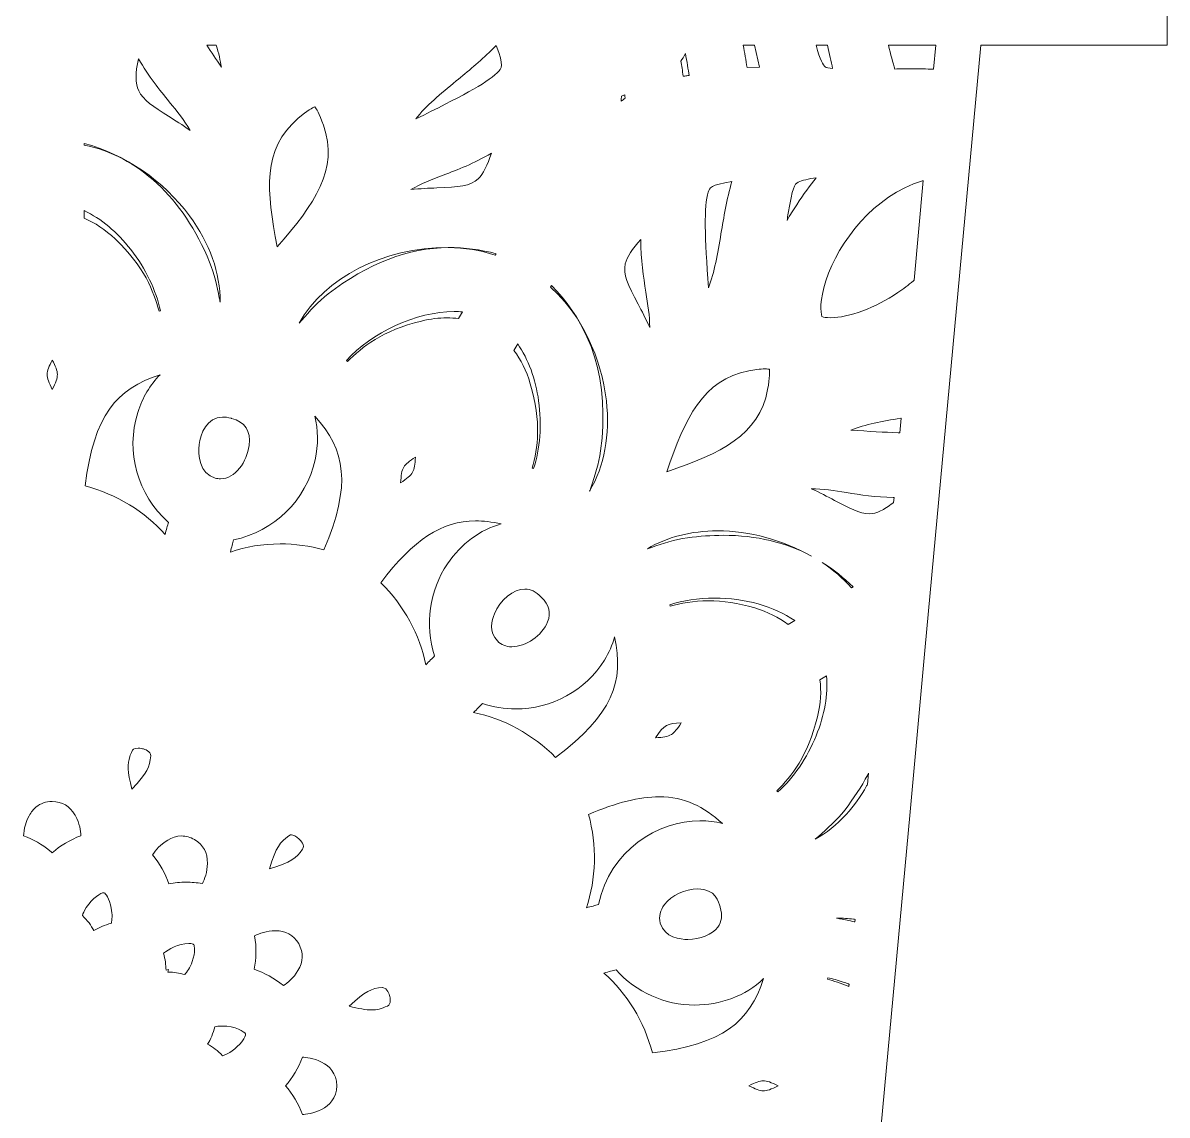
# Model space of a CAD drawing. Extents: x 80 to 1066, y -1043 to 43.
# Drawn here: x 415.5 to 577.1, y -867.3 to -712.9 of the extents above; entities that cross this region are included whole.
import ezdxf

# ---------------------------------------------------------------- set-up
doc = ezdxf.new("R2010")
doc.units = 0
doc.header["$MEASUREMENT"] = 0
doc.layers.add('Layer 1', color=7, linetype='Continuous', lineweight=0)

msp = doc.modelspace()

# ---------------------------------------------------------------- linework, layer by layer
at = {"layer": 'Layer 1'}
for points, knots in [([(548.77, -656.51), (548.77, -656.51), (548.54, -655.1), (548.54, -655.1), (548.54, -655.1), (547.69, -650.12), (547.69, -650.12), (547.69, -650.12), (547.56, -649.4), (547.56, -649.4), (547.56, -649.4), (546.15, -641.16), (546.15, -641.16), (546.15, -641.16), (546.1, -640.87), (546.1, -640.87), (546.1, -640.87), (545.5, -637.37), (545.5, -637.37), (545.5, -637.37), (545.23, -635.8), (545.23, -635.8), (545.23, -635.8), (545.23, -635.79), (545.23, -635.79), (545.23, -635.79), (544.96, -634.22), (544.96, -634.22), (544.96, -634.22), (542.2, -618.14), (542.2, -618.14), (542.2, -618.14), (453.1, -618.14), (453.1, -618.14), (453.1, -618.14), (452.78, -617.95), (452.78, -617.95), (444.36, -613.13), (442.39, -606.67), (441.93, -604.06), (441.89, -603.67), (441.84, -603.28), (441.79, -602.83), (441.65, -601.83), (441.51, -600.68), (441.62, -599.76), (442.11, -596.25), (443.18, -592.81), (444.9, -589.22), (445.65, -587.62), (446.42, -586.02), (447.19, -584.43), (447.19, -584.43), (447.24, -584.33), (447.24, -584.33), (448.04, -582.66), (448.84, -581.01), (449.63, -579.34), (456.66, -564.39), (457.04, -550.01), (450.76, -536.56), (446.96, -528.46), (440.82, -522.58), (432.51, -519.08), (432.51, -519.08), (427.37, -516.91), (427.37, -516.91), (427.37, -516.91), (427.44, -522.49), (427.44, -522.49), (427.47, -524.84), (428.82, -526.07), (429.39, -526.6), (429.39, -526.6), (429.46, -526.66), (429.46, -526.66), (438.87, -537.5), (441.43, -549.68), (437.3, -563.88), (436.2, -567.68), (434.45, -571.42), (432.76, -575.05), (431.76, -577.18), (430.74, -579.38), (429.82, -581.63), (427.13, -588.19), (424.44, -596.95), (427.48, -606.64), (428.92, -611.25), (431.14, -615.09), (434.12, -618.14), (434.12, -618.14), (405.94, -618.14), (405.94, -618.14), (405.94, -618.14), (402.41, -615.92), (402.41, -615.92), (402.02, -615.49), (401.46, -614.96), (400.67, -614.55), (394.28, -608.33), (392.91, -601.37), (396.35, -592.66), (397.04, -590.92), (397.69, -589.41), (398.34, -588.07), (398.97, -586.71), (399.63, -585.37), (400.31, -584.01), (402.39, -579.79), (404.54, -575.43), (405.9, -570.66), (410.45, -554.54), (407.94, -540.38), (398.44, -528.58), (394.89, -524.17), (390.52, -521.08), (384.65, -518.84), (384.65, -518.84), (383.32, -518.33), (383.32, -518.33), (383.32, -518.33), (379.67, -523.6), (379.67, -523.6), (379.67, -523.6), (380.61, -524.67), (380.61, -524.67), (383.4, -527.83), (385.6, -530.55), (387.29, -533.56), (393.46, -544.44), (393.69, -556.33), (388.02, -569.89), (387.22, -571.78), (386.33, -573.71), (385.46, -575.59), (383.26, -580.37), (380.97, -585.32), (379.77, -590.81), (377.5, -601.22), (380.27, -611.2), (387.08, -618.14), (387.08, -618.14), (290.98, -618.14), (290.98, -618.14), (290.98, -618.14), (287.95, -634.21), (287.95, -634.21), (287.95, -634.21), (287.66, -635.78), (287.66, -635.78), (287.66, -635.78), (287.65, -635.8), (287.65, -635.8), (287.65, -635.8), (287.36, -637.37), (287.36, -637.37), (287.36, -637.37), (286.6, -641.41), (286.6, -641.41), (286.6, -641.41), (286.44, -642.25), (286.44, -642.25), (286.44, -642.25), (286.3, -642.98), (286.3, -642.98), (286.3, -642.98), (286.27, -643.12), (286.27, -643.12), (286.27, -643.12), (285.13, -649.2), (285.13, -649.2), (285.13, -649.2), (284.84, -650.77), (284.84, -650.77), (284.84, -650.77), (284.16, -654.36), (284.16, -654.36), (284.16, -654.36), (283.86, -655.93), (283.86, -655.93), (283.86, -655.93), (283.86, -655.94), (283.86, -655.94), (283.86, -655.94), (283.75, -656.51), (283.75, -656.51), (283.75, -656.51), (256, -656.51), (256, -656.51), (256, -656.51), (256, -716.07), (256, -716.07), (256, -716.07), (281.21, -716.07), (281.21, -716.07), (281.21, -716.07), (293.79, -855.22), (293.79, -855.22), (293.79, -855.22), (299.97, -923.65), (299.97, -923.65), (299.97, -923.65), (310.8, -1043.44), (310.8, -1043.44), (310.8, -1043.44), (520.54, -1043.44), (520.54, -1043.44), (520.54, -1043.44), (531.59, -923.65), (531.59, -923.65), (531.59, -923.65), (531.6, -923.65), (531.6, -923.65), (531.6, -923.65), (540.78, -824.4), (540.78, -824.4), (540.78, -824.4), (542.88, -801.6), (542.88, -801.6), (542.88, -801.6), (550.77, -716.07), (550.77, -716.07), (550.77, -716.07), (577.08, -716.07), (577.08, -716.07), (577.08, -716.07), (577.08, -656.51), (577.08, -656.51), (577.08, -656.51), (548.77, -656.51), (548.77, -656.51)], [0, 0, 0, 0, 1, 1, 1, 2, 2, 2, 3, 3, 3, 4, 4, 4, 5, 5, 5, 6, 6, 6, 7, 7, 7, 8, 8, 8, 9, 9, 9, 10, 10, 10, 11, 11, 11, 12, 12, 12, 13, 13, 13, 14, 14, 14, 15, 15, 15, 16, 16, 16, 17, 17, 17, 18, 18, 18, 19, 19, 19, 20, 20, 20, 21, 21, 21, 22, 22, 22, 23, 23, 23, 24, 24, 24, 25, 25, 25, 26, 26, 26, 27, 27, 27, 28, 28, 28, 29, 29, 29, 30, 30, 30, 31, 31, 31, 32, 32, 32, 33, 33, 33, 34, 34, 34, 35, 35, 35, 36, 36, 36, 37, 37, 37, 38, 38, 38, 39, 39, 39, 40, 40, 40, 41, 41, 41, 42, 42, 42, 43, 43, 43, 44, 44, 44, 45, 45, 45, 46, 46, 46, 47, 47, 47, 48, 48, 48, 49, 49, 49, 50, 50, 50, 51, 51, 51, 52, 52, 52, 53, 53, 53, 54, 54, 54, 55, 55, 55, 56, 56, 56, 57, 57, 57, 58, 58, 58, 59, 59, 59, 60, 60, 60, 61, 61, 61, 62, 62, 62, 63, 63, 63, 64, 64, 64, 65, 65, 65, 66, 66, 66, 67, 67, 67, 68, 68, 68, 69, 69, 69, 70, 70, 70, 71, 71, 71, 72, 72, 72, 73, 73, 73, 74, 74, 74, 75, 75, 75, 76, 76, 76, 77, 77, 77, 77]), ([(443.51, -719.15), (442.77, -718.04), (442.09, -717.02), (441.46, -716.07), (441.46, -716.07), (442.79, -716.07), (442.79, -716.07), (443.13, -717.21), (443.37, -718.22), (443.51, -719.15)], [0, 0, 0, 0, 1, 1, 1, 2, 2, 2, 3, 3, 3, 3]), ([(482.46, -719.98), (480.91, -721.48), (477.09, -723.47), (470.96, -726.48), (472.43, -724.62), (474.46, -722.94), (476.68, -721.11), (478.31, -719.77), (480, -718.37), (481.64, -716.78), (481.88, -716.55), (482.11, -716.31), (482.34, -716.08), (483.42, -719.06), (483.2, -719.27), (482.46, -719.98)], [0, 0, 0, 0, 1, 1, 1, 2, 2, 2, 3, 3, 3, 4, 4, 4, 5, 5, 5, 5]), ([(509.56, -720.34), (509.34, -720.37), (509.13, -720.39), (508.98, -720.42), (508.9, -720.42), (508.82, -720.43), (508.73, -720.45), (508.62, -719.63), (508.53, -718.93), (508.42, -718.32), (508.59, -718.04), (508.81, -717.66), (509.05, -717.24), (509.25, -718.33), (509.46, -719.52), (509.56, -720.34)], [0, 0, 0, 0, 1, 1, 1, 2, 2, 2, 3, 3, 3, 4, 4, 4, 5, 5, 5, 5]), ([(517.22, -716.07), (517.22, -716.07), (518.79, -716.07), (518.79, -716.07), (518.79, -716.07), (519.5, -719.14), (519.5, -719.14), (519.5, -719.14), (517.76, -719.2), (517.76, -719.2), (517.59, -718.21), (517.39, -717.09), (517.22, -716.07)], [0, 0, 0, 0, 1, 1, 1, 2, 2, 2, 3, 3, 3, 4, 4, 4, 4]), ([(527.49, -716.07), (527.49, -716.07), (529.09, -716.07), (529.09, -716.07), (529.36, -717.27), (529.62, -718.36), (529.84, -719.34), (529.32, -719.3), (528.9, -719.24), (528.78, -719.13), (528.51, -718.91), (528.09, -718.16), (527.49, -716.07)], [0, 0, 0, 0, 1, 1, 1, 2, 2, 2, 3, 3, 3, 4, 4, 4, 4]), ([(544.09, -719.43), (544.09, -719.43), (543.74, -719.43), (543.74, -719.43), (542.7, -719.42), (541.7, -719.4), (540.77, -719.39), (540.77, -719.39), (539.95, -719.38), (539.95, -719.38), (539.95, -719.38), (539.8, -719.38), (539.8, -719.38), (539.36, -719.38), (538.97, -719.4), (538.62, -719.44), (538.36, -718.58), (538.03, -717.29), (537.73, -716.07), (537.73, -716.07), (544.4, -716.07), (544.4, -716.07), (544.4, -716.07), (544.09, -719.43), (544.09, -719.43)], [0, 0, 0, 0, 1, 1, 1, 2, 2, 2, 3, 3, 3, 4, 4, 4, 5, 5, 5, 6, 6, 6, 7, 7, 7, 8, 8, 8, 8]), ([(439.1, -728.09), (438.02, -727.32), (436.98, -726.67), (436.04, -726.08), (433.95, -724.75), (432.44, -723.81), (431.83, -722.49), (431.34, -721.46), (431.33, -720.02), (431.8, -717.97), (433.25, -720.49), (434.77, -722.37), (436.15, -724.06), (437.27, -725.44), (438.27, -726.67), (439.1, -728.09)], [0, 0, 0, 0, 1, 1, 1, 2, 2, 2, 3, 3, 3, 4, 4, 4, 5, 5, 5, 5]), ([(499.96, -723.97), (499.98, -723.7), (500, -723.46), (500.02, -723.26), (500.15, -723.21), (500.31, -723.15), (500.47, -723.09), (500.5, -723.25), (500.52, -723.42), (500.54, -723.56), (500.38, -723.68), (500.18, -723.83), (499.96, -723.97)], [0, 0, 0, 0, 1, 1, 1, 2, 2, 2, 3, 3, 3, 4, 4, 4, 4]), ([(454.33, -726.42), (455.69, -725.24), (456.38, -724.89), (456.7, -724.78), (456.9, -725.02), (457.33, -725.68), (457.92, -727.38), (460.12, -733.66), (456.68, -738.48), (451.39, -744.57), (449.86, -736.65), (449.29, -730.76), (454.33, -726.42)], [0, 0, 0, 0, 1, 1, 1, 2, 2, 2, 3, 3, 3, 4, 4, 4, 4]), ([(439, -740.16), (441.87, -744.03), (443.38, -748.3), (443.33, -752.37), (443.29, -752.17), (443.25, -751.97), (443.21, -751.76), (442.88, -750.11), (442.54, -748.41), (441.84, -746.7), (438.12, -737.63), (431.72, -731.68), (424.13, -730.18), (424.13, -730.18), (424.13, -729.93), (424.13, -729.93), (429.88, -731.49), (435.34, -735.21), (439, -740.16)], [0, 0, 0, 0, 1, 1, 1, 2, 2, 2, 3, 3, 3, 4, 4, 4, 5, 5, 5, 6, 6, 6, 6]), ([(470.27, -736.45), (471.7, -735.63), (473.18, -735.06), (474.84, -734.43), (476.9, -733.64), (479.15, -732.79), (481.64, -731.33), (481.11, -733.03), (480.49, -734.23), (479.77, -734.93), (478.67, -735.99), (477.01, -736.11), (473.93, -736.23), (472.82, -736.27), (471.59, -736.32), (470.27, -736.45)], [0, 0, 0, 0, 1, 1, 1, 2, 2, 2, 3, 3, 3, 4, 4, 4, 5, 5, 5, 5]), ([(523.4, -740.81), (523.46, -740.46), (523.51, -740.13), (523.57, -739.8), (524.21, -736.12), (524.39, -735.72), (524.98, -735.43), (525.53, -735.15), (526.43, -734.95), (527.52, -734.79), (526.64, -735.87), (525.74, -737.12), (524.76, -738.6), (524.26, -739.37), (523.81, -740.11), (523.4, -740.81)], [0, 0, 0, 0, 1, 1, 1, 2, 2, 2, 3, 3, 3, 4, 4, 4, 5, 5, 5, 5]), ([(541.34, -749.27), (541.3, -749.31), (541.27, -749.33), (541.24, -749.36), (540.55, -749.95), (539.83, -750.5), (539.06, -751.01), (535.88, -753.18), (532.14, -754.56), (529.53, -754.57), (528.96, -754.57), (528.57, -754.5), (528.32, -754.42), (528.13, -753.79), (527.97, -752.15), (528.89, -749.34), (530.74, -743.74), (535.62, -737.37), (542.54, -735.22), (542.57, -735.21), (542.6, -735.2), (542.64, -735.19), (542.64, -735.19), (541.34, -749.27), (541.34, -749.27)], [0, 0, 0, 0, 1, 1, 1, 2, 2, 2, 3, 3, 3, 4, 4, 4, 5, 5, 5, 6, 6, 6, 7, 7, 7, 8, 8, 8, 8]), ([(515.61, -735.3), (514.88, -737.87), (514.46, -740.4), (514.07, -742.7), (513.6, -745.54), (513.16, -748.14), (512.29, -750.33), (511.81, -743.22), (511.63, -738.77), (512.25, -736.83), (512.47, -736.15), (512.56, -735.85), (515.61, -735.3)], [0, 0, 0, 0, 1, 1, 1, 2, 2, 2, 3, 3, 3, 4, 4, 4, 4]), ([(430.73, -744.95), (432.81, -747.61), (434.3, -750.74), (434.89, -753.6), (434.89, -753.6), (434.7, -753.64), (434.7, -753.64), (433.92, -750.79), (432.65, -747.38), (428.5, -743.44), (427.09, -742.1), (425.65, -741.14), (424.13, -740.52), (424.13, -740.52), (424.13, -739.44), (424.13, -739.44), (426.5, -740.56), (428.8, -742.46), (430.73, -744.95)], [0, 0, 0, 0, 1, 1, 1, 2, 2, 2, 3, 3, 3, 4, 4, 4, 5, 5, 5, 6, 6, 6, 6]), ([(458.6, -751.2), (457.14, -752.33), (455.98, -753.64), (454.86, -754.91), (454.73, -755.05), (454.61, -755.2), (454.48, -755.35), (458.12, -748.89), (466.35, -744.65), (475.52, -744.65), (477.85, -744.65), (480.16, -744.95), (482.32, -745.52), (482.32, -745.52), (482.19, -745.74), (482.19, -745.74), (480.09, -745.02), (477.88, -744.66), (475.6, -744.66), (470, -744.66), (464.12, -746.92), (458.6, -751.2)], [0, 0, 0, 0, 1, 1, 1, 2, 2, 2, 3, 3, 3, 4, 4, 4, 5, 5, 5, 6, 6, 6, 7, 7, 7, 7]), ([(500.56, -746.94), (500.81, -745.97), (501.54, -744.82), (502.75, -743.51), (502.73, -746.4), (503.12, -748.78), (503.46, -750.96), (503.75, -752.71), (504, -754.28), (504, -755.93), (503.45, -754.71), (502.88, -753.63), (502.36, -752.64), (500.92, -749.91), (500.19, -748.42), (500.56, -746.94)], [0, 0, 0, 0, 1, 1, 1, 2, 2, 2, 3, 3, 3, 4, 4, 4, 5, 5, 5, 5]), ([(489.99, -750.25), (489.99, -750.25), (490.12, -750.02), (490.12, -750.02), (494.33, -754.25), (497.19, -760.21), (497.88, -766.33), (498.43, -771.1), (497.6, -775.56), (495.52, -779.06), (495.59, -778.87), (495.66, -778.68), (495.72, -778.48), (496.26, -776.89), (496.82, -775.24), (497.07, -773.4), (498.39, -763.69), (495.82, -755.34), (489.99, -750.25)], [0, 0, 0, 0, 1, 1, 1, 2, 2, 2, 3, 3, 3, 4, 4, 4, 5, 5, 5, 6, 6, 6, 6]), ([(461.31, -760.77), (461.31, -760.77), (461.16, -760.63), (461.16, -760.63), (464.66, -756.67), (471.05, -753.7), (476.38, -753.7), (476.78, -753.7), (477.18, -753.72), (477.57, -753.75), (477.57, -753.75), (477.02, -754.7), (477.02, -754.7), (476.48, -754.63), (475.92, -754.58), (475.36, -754.58), (474.24, -754.58), (473.03, -754.74), (471.78, -755.04), (466.21, -756.38), (463.4, -758.7), (461.31, -760.77)], [0, 0, 0, 0, 1, 1, 1, 2, 2, 2, 3, 3, 3, 4, 4, 4, 5, 5, 5, 6, 6, 6, 7, 7, 7, 7]), ([(487.14, -763.9), (486.59, -762.04), (485.83, -760.49), (484.82, -759.2), (484.82, -759.2), (485.36, -758.27), (485.36, -758.27), (486.86, -760.42), (487.89, -763.21), (488.32, -766.33), (488.79, -769.67), (488.52, -773.14), (487.6, -775.9), (487.6, -775.9), (487.42, -775.84), (487.42, -775.84), (488.16, -772.99), (488.77, -769.4), (487.14, -763.9)], [0, 0, 0, 0, 1, 1, 1, 2, 2, 2, 3, 3, 3, 4, 4, 4, 5, 5, 5, 6, 6, 6, 6]), ([(420.35, -762.58), (420.35, -763.14), (420.11, -763.79), (419.62, -764.71), (419.15, -763.79), (418.9, -763.14), (418.91, -762.58), (418.92, -762.06), (419.16, -761.42), (419.62, -760.55), (420.1, -761.42), (420.33, -762.06), (420.35, -762.58)], [0, 0, 0, 0, 1, 1, 1, 2, 2, 2, 3, 3, 3, 4, 4, 4, 4]), ([(424.27, -778.35), (425.49, -768.35), (428.7, -764.6), (434.85, -762.62), (433.45, -764.04), (432.37, -765.85), (431.71, -767.95), (429.95, -773.56), (431.64, -779.56), (436.02, -783.49), (435.91, -783.94), (435.74, -784.54), (435.55, -785.2), (432.76, -782), (428.67, -779.49), (424.27, -778.35)], [0, 0, 0, 0, 1, 1, 1, 2, 2, 2, 3, 3, 3, 4, 4, 4, 5, 5, 5, 5]), ([(518.02, -762.08), (518.7, -761.95), (519.58, -761.81), (520.32, -761.81), (520.59, -761.81), (520.78, -761.83), (520.9, -761.85), (520.96, -762.17), (520.99, -762.96), (520.66, -764.71), (519.43, -771.25), (514.04, -773.7), (506.41, -776.33), (509.04, -768.71), (511.49, -763.32), (518.02, -762.08)], [0, 0, 0, 0, 1, 1, 1, 2, 2, 2, 3, 3, 3, 4, 4, 4, 5, 5, 5, 5]), ([(440.36, -772.48), (440.55, -771.04), (441.46, -768.6), (443.66, -768.6), (444.03, -768.6), (444.43, -768.66), (444.88, -768.78), (444.88, -768.78), (444.95, -768.8), (444.95, -768.8), (446.85, -769.28), (447.68, -770.56), (447.42, -772.61), (447.14, -774.9), (445.45, -777.34), (443.39, -777.34), (443.14, -777.34), (442.89, -777.3), (442.65, -777.24), (440.42, -776.64), (440.17, -773.97), (440.36, -772.48)], [0, 0, 0, 0, 1, 1, 1, 2, 2, 2, 3, 3, 3, 4, 4, 4, 5, 5, 5, 6, 6, 6, 7, 7, 7, 7]), ([(457.99, -787.38), (456.01, -786.82), (453.9, -786.53), (451.8, -786.53), (449.31, -786.53), (446.94, -786.93), (444.79, -787.69), (444.96, -787.01), (445.11, -786.42), (445.23, -785.97), (451, -784.74), (455.46, -780.39), (456.75, -774.65), (457.22, -772.51), (457.19, -770.41), (456.69, -768.47), (461.03, -773.26), (461.93, -778.12), (457.99, -787.38)], [0, 0, 0, 0, 1, 1, 1, 2, 2, 2, 3, 3, 3, 4, 4, 4, 5, 5, 5, 6, 6, 6, 6]), ([(539.35, -770.84), (539.32, -770.84), (539.29, -770.83), (539.26, -770.83), (539.26, -770.83), (539.08, -770.83), (539.08, -770.83), (537.21, -770.76), (534.96, -770.62), (532.4, -770.45), (534.45, -769.64), (536.84, -769.2), (539.45, -768.77), (539.48, -768.77), (539.51, -768.76), (539.54, -768.75), (539.54, -768.75), (539.35, -770.84), (539.35, -770.84)], [0, 0, 0, 0, 1, 1, 1, 2, 2, 2, 3, 3, 3, 4, 4, 4, 5, 5, 5, 6, 6, 6, 6]), ([(470.91, -774.29), (470.88, -775.27), (470.77, -775.95), (470.51, -776.4), (470.25, -776.89), (469.7, -777.33), (468.83, -777.9), (468.88, -776.86), (468.98, -776.16), (469.27, -775.69), (469.54, -775.24), (470.07, -774.8), (470.91, -774.29)], [0, 0, 0, 0, 1, 1, 1, 2, 2, 2, 3, 3, 3, 4, 4, 4, 4]), ([(538.44, -780.68), (538.41, -780.71), (538.37, -780.73), (538.34, -780.76), (537.72, -781.25), (537.15, -781.63), (536.62, -781.88), (536.05, -782.14), (535.53, -782.28), (535.02, -782.28), (533.7, -782.28), (532.11, -781.44), (530.1, -780.38), (529.12, -779.86), (528.02, -779.29), (526.81, -778.73), (528.44, -778.74), (530.07, -779), (531.8, -779.27), (533.8, -779.6), (535.88, -779.93), (538.41, -779.98), (538.44, -779.98), (538.48, -779.99), (538.51, -779.99), (538.51, -779.99), (538.44, -780.68), (538.44, -780.68)], [0, 0, 0, 0, 1, 1, 1, 2, 2, 2, 3, 3, 3, 4, 4, 4, 5, 5, 5, 6, 6, 6, 7, 7, 7, 8, 8, 8, 9, 9, 9, 9]), ([(473.63, -802.36), (473.31, -802.69), (472.87, -803.12), (472.37, -803.61), (471.57, -799.43), (469.27, -795.21), (466.03, -792.02), (470.65, -785.91), (474.68, -783.28), (479.38, -783.28), (480.5, -783.28), (481.7, -783.41), (483.04, -783.7), (480.07, -784.53), (477.36, -786.5), (475.45, -789.33), (472.87, -793.16), (472.22, -797.96), (473.63, -802.36)], [0, 0, 0, 0, 1, 1, 1, 2, 2, 2, 3, 3, 3, 4, 4, 4, 5, 5, 5, 6, 6, 6, 6]), ([(514.36, -785.32), (512.75, -785.32), (511.06, -785.44), (509.33, -785.67), (507.51, -785.92), (505.86, -786.48), (504.24, -787.02), (504.05, -787.09), (503.86, -787.15), (503.67, -787.22), (506.46, -785.56), (509.85, -784.69), (513.58, -784.69), (518.1, -784.69), (522.78, -785.99), (526.84, -788.25), (523.3, -786.34), (519.07, -785.32), (514.36, -785.32)], [0, 0, 0, 0, 1, 1, 1, 2, 2, 2, 3, 3, 3, 4, 4, 4, 5, 5, 5, 6, 6, 6, 6]), ([(528.36, -789.15), (529.95, -790.16), (531.42, -791.33), (532.72, -792.62), (532.72, -792.62), (532.5, -792.75), (532.5, -792.75), (531.29, -791.37), (529.9, -790.16), (528.36, -789.15)], [0, 0, 0, 0, 1, 1, 1, 2, 2, 2, 3, 3, 3, 3]), ([(486.38, -792.91), (487.17, -792.91), (487.91, -793.27), (488.66, -794.05), (488.66, -794.05), (488.71, -794.1), (488.71, -794.1), (489.82, -795.18), (490.1, -796.27), (489.58, -797.54), (488.8, -799.49), (486.52, -801.07), (484.52, -801.07), (483.71, -801.07), (483.04, -800.8), (482.5, -800.25), (481.26, -799.01), (481.69, -797.33), (482.06, -796.43), (482.89, -794.43), (484.75, -792.91), (486.38, -792.91)], [0, 0, 0, 0, 1, 1, 1, 2, 2, 2, 3, 3, 3, 4, 4, 4, 5, 5, 5, 6, 6, 6, 7, 7, 7, 7]), ([(518.83, -795.59), (516.49, -794.9), (514.34, -794.57), (512.28, -794.57), (510.17, -794.57), (508.39, -794.93), (506.9, -795.32), (506.9, -795.32), (506.84, -795.13), (506.84, -795.13), (508.68, -794.52), (510.87, -794.19), (513.13, -794.19), (517.47, -794.19), (521.55, -795.35), (524.48, -797.38), (524.48, -797.38), (523.54, -797.92), (523.54, -797.92), (522.25, -796.91), (520.7, -796.15), (518.83, -795.59)], [0, 0, 0, 0, 1, 1, 1, 2, 2, 2, 3, 3, 3, 4, 4, 4, 5, 5, 5, 6, 6, 6, 7, 7, 7, 7]), ([(497.61, -802.96), (498.26, -801.9), (498.73, -800.81), (499.04, -799.68), (500.41, -805.99), (498.76, -810.66), (490.72, -816.71), (487.55, -813.47), (483.32, -811.19), (479.13, -810.37), (479.61, -809.87), (480.04, -809.43), (480.38, -809.11), (481.91, -809.61), (483.48, -809.86), (485.05, -809.86), (490.17, -809.86), (494.98, -807.21), (497.61, -802.96)], [0, 0, 0, 0, 1, 1, 1, 2, 2, 2, 3, 3, 3, 4, 4, 4, 5, 5, 5, 6, 6, 6, 6]), ([(528.04, -805.72), (528.04, -805.72), (528.98, -805.18), (528.98, -805.18), (529.2, -807.79), (528.69, -810.73), (527.51, -813.65), (526.25, -816.78), (524.27, -819.64), (522.11, -821.58), (522.11, -821.58), (521.97, -821.43), (521.97, -821.43), (524.04, -819.33), (526.35, -816.53), (527.7, -810.96), (528.15, -809.06), (528.27, -807.34), (528.04, -805.72)], [0, 0, 0, 0, 1, 1, 1, 2, 2, 2, 3, 3, 3, 4, 4, 4, 5, 5, 5, 6, 6, 6, 6]), ([(508.44, -811.84), (507.92, -812.68), (507.49, -813.2), (507.06, -813.47), (506.57, -813.76), (505.89, -813.87), (504.84, -813.92), (506, -812.1), (506.52, -811.87), (508.44, -811.84)], [0, 0, 0, 0, 1, 1, 1, 2, 2, 2, 3, 3, 3, 3]), ([(430.85, -821.2), (430.25, -818.68), (430.23, -817.63), (430.58, -816.59), (430.66, -816.33), (430.77, -816.07), (430.91, -815.79), (430.97, -815.64), (431.09, -815.38), (431.75, -815.38), (431.83, -815.38), (431.92, -815.39), (432.01, -815.4), (432.13, -815.41), (432.26, -815.44), (432.39, -815.47), (432.67, -815.54), (433.59, -815.84), (433.53, -816.49), (433.38, -818.02), (433.07, -818.87), (430.85, -821.2)], [0, 0, 0, 0, 1, 1, 1, 2, 2, 2, 3, 3, 3, 4, 4, 4, 5, 5, 5, 6, 6, 6, 7, 7, 7, 7]), ([(534.76, -820.54), (534.72, -820.61), (534.69, -820.68), (534.64, -820.74), (533.82, -822.22), (532.85, -823.58), (531.74, -824.78), (530.42, -826.23), (528.95, -827.4), (527.37, -828.28), (527.53, -828.14), (527.68, -828.01), (527.84, -827.87), (529.11, -826.75), (530.42, -825.6), (531.55, -824.14), (532.81, -822.51), (533.9, -820.84), (534.8, -819.16), (534.83, -819.09), (534.87, -819.01), (534.91, -818.94), (534.91, -818.94), (534.76, -820.54), (534.76, -820.54)], [0, 0, 0, 0, 1, 1, 1, 2, 2, 2, 3, 3, 3, 4, 4, 4, 5, 5, 5, 6, 6, 6, 7, 7, 7, 8, 8, 8, 8]), ([(505.35, -822.27), (508.91, -822.27), (511.63, -823.66), (514.27, -826.05), (513.25, -825.79), (512.2, -825.66), (511.09, -825.66), (505.22, -825.66), (498.39, -829.8), (496.77, -837.5), (496.33, -837.63), (495.73, -837.78), (495.06, -837.95), (496.44, -833.92), (496.58, -829.13), (495.36, -824.75), (499.31, -823.09), (502.59, -822.27), (505.35, -822.27)], [0, 0, 0, 0, 1, 1, 1, 2, 2, 2, 3, 3, 3, 4, 4, 4, 5, 5, 5, 6, 6, 6, 6]), ([(419.62, -830.17), (419.5, -830.06), (419.38, -829.96), (419.24, -829.85), (418.18, -828.98), (416.95, -828.29), (415.58, -827.77), (415.59, -827.35), (415.66, -826.82), (415.83, -826.24), (415.83, -826.24), (415.83, -826.24), (415.83, -826.23), (415.95, -825.82), (416.12, -825.38), (416.35, -824.96), (416.64, -824.44), (416.97, -824.02), (417.36, -823.71), (417.97, -823.21), (418.71, -822.95), (419.62, -822.92), (421.06, -822.97), (422.08, -823.57), (422.81, -824.81), (422.84, -824.86), (422.87, -824.91), (422.9, -824.96), (423.48, -826), (423.65, -827.07), (423.68, -827.77), (422.14, -828.35), (420.78, -829.16), (419.62, -830.17)], [0, 0, 0, 0, 1, 1, 1, 2, 2, 2, 3, 3, 3, 4, 4, 4, 5, 5, 5, 6, 6, 6, 7, 7, 7, 8, 8, 8, 9, 9, 9, 10, 10, 10, 11, 11, 11, 11]), ([(440.82, -834.53), (440.04, -834.4), (439.29, -834.34), (438.55, -834.34), (437.72, -834.34), (436.89, -834.42), (436.09, -834.58), (435.6, -833.13), (434.83, -831.76), (433.79, -830.48), (433.98, -830.18), (434.26, -829.8), (434.64, -829.4), (435.24, -828.81), (436.44, -827.81), (437.91, -827.81), (438.5, -827.81), (439.11, -827.98), (439.72, -828.31), (440.99, -829.09), (441.57, -830.17), (441.54, -831.7), (441.52, -832.9), (441.14, -833.91), (440.82, -834.53)], [0, 0, 0, 0, 1, 1, 1, 2, 2, 2, 3, 3, 3, 4, 4, 4, 5, 5, 5, 6, 6, 6, 7, 7, 7, 8, 8, 8, 8]), ([(450.32, -832.43), (451.23, -829.35), (451.8, -828.65), (453.05, -827.77), (453.21, -827.66), (453.32, -827.64), (453.4, -827.64), (453.63, -827.64), (454.06, -827.8), (454.5, -828.24), (454.7, -828.44), (455.35, -829.16), (454.97, -829.69), (454.08, -830.95), (453.39, -831.52), (450.32, -832.43)], [0, 0, 0, 0, 1, 1, 1, 2, 2, 2, 3, 3, 3, 4, 4, 4, 5, 5, 5, 5]), ([(506.08, -837.51), (507.1, -836.2), (509.03, -835.28), (510.78, -835.28), (513.31, -835.28), (513.78, -837.17), (513.95, -837.82), (513.95, -837.82), (513.96, -837.88), (513.96, -837.88), (514.29, -839.03), (514.17, -839.94), (513.62, -840.68), (512.82, -841.73), (511.12, -842.43), (509.38, -842.43), (508.41, -842.43), (506.07, -842.21), (505.5, -840.11), (505.27, -839.2), (505.46, -838.33), (506.08, -837.51)], [0, 0, 0, 0, 1, 1, 1, 2, 2, 2, 3, 3, 3, 4, 4, 4, 5, 5, 5, 6, 6, 6, 7, 7, 7, 7]), ([(424.43, -837.93), (425.32, -836.52), (426.51, -835.82), (426.92, -835.82), (426.92, -835.82), (426.95, -835.83), (426.95, -835.83), (427.14, -835.93), (427.71, -836.6), (427.96, -838.01), (428.13, -838.93), (428.07, -839.68), (427.98, -840.15), (427.02, -840.38), (426.2, -840.76), (425.5, -841.18), (425.12, -840.47), (424.59, -839.73), (423.88, -839.05), (423.97, -838.77), (424.14, -838.39), (424.43, -837.93)], [0, 0, 0, 0, 1, 1, 1, 2, 2, 2, 3, 3, 3, 4, 4, 4, 5, 5, 5, 6, 6, 6, 7, 7, 7, 7]), ([(532.96, -839.96), (532.93, -839.94), (532.91, -839.93), (532.88, -839.93), (532.21, -839.78), (531.55, -839.65), (530.95, -839.53), (530.76, -839.49), (530.56, -839.45), (530.37, -839.41), (530.37, -839.41), (530.57, -839.41), (530.57, -839.41), (531.29, -839.41), (532.04, -839.46), (532.78, -839.56), (532.83, -839.56), (532.86, -839.57), (532.91, -839.58), (532.93, -839.58), (532.96, -839.58), (533, -839.59), (533, -839.59), (532.96, -839.96), (532.96, -839.96)], [0, 0, 0, 0, 1, 1, 1, 2, 2, 2, 3, 3, 3, 4, 4, 4, 5, 5, 5, 6, 6, 6, 7, 7, 7, 8, 8, 8, 8]), ([(448.21, -841.93), (448.84, -841.59), (449.89, -841.2), (451.13, -841.2), (452.61, -841.2), (453.66, -841.78), (454.43, -843.02), (455.13, -844.32), (455.1, -845.54), (454.32, -846.84), (453.71, -847.87), (452.86, -848.57), (452.27, -848.95), (450.99, -847.9), (449.61, -847.14), (448.15, -846.65), (448.46, -845.13), (448.48, -843.56), (448.21, -841.93)], [0, 0, 0, 0, 1, 1, 1, 2, 2, 2, 3, 3, 3, 4, 4, 4, 5, 5, 5, 6, 6, 6, 6]), ([(435.69, -846.78), (435.68, -846.04), (435.59, -845.23), (435.34, -844.39), (436, -843.81), (437.46, -843.01), (438.91, -843.01), (439.33, -843.01), (439.55, -843.1), (439.59, -843.13), (439.59, -843.13), (439.61, -843.15), (439.61, -843.15), (439.72, -843.33), (439.87, -844.2), (439.4, -845.54), (439.08, -846.42), (438.65, -847.04), (438.34, -847.4), (437.58, -847.17), (436.8, -847.06), (435.97, -847.05), (435.97, -847.05), (436.05, -846.7), (436.05, -846.7), (436.05, -846.7), (435.69, -846.78), (435.69, -846.78)], [0, 0, 0, 0, 1, 1, 1, 2, 2, 2, 3, 3, 3, 4, 4, 4, 5, 5, 5, 6, 6, 6, 7, 7, 7, 8, 8, 8, 9, 9, 9, 9]), ([(510.38, -851.7), (513.91, -851.7), (517.53, -850.44), (520.09, -847.97), (518.11, -854.06), (514.35, -857.26), (504.39, -858.47), (503.26, -854.06), (500.75, -849.98), (497.53, -847.19), (498.22, -846.99), (498.8, -846.83), (499.25, -846.72), (502.1, -849.9), (506.11, -851.7), (510.38, -851.7)], [0, 0, 0, 0, 1, 1, 1, 2, 2, 2, 3, 3, 3, 4, 4, 4, 5, 5, 5, 5]), ([(532.12, -849.07), (532.09, -849.06), (532.06, -849.04), (532.03, -849.03), (530.99, -848.6), (530.01, -848.3), (529.1, -848.04), (529.1, -848.04), (529.14, -847.85), (529.14, -847.85), (529.85, -848), (530.58, -848.19), (531.33, -848.45), (531.57, -848.54), (531.82, -848.62), (532.06, -848.72), (532.09, -848.73), (532.12, -848.74), (532.15, -848.76), (532.15, -848.76), (532.12, -849.07), (532.12, -849.07)], [0, 0, 0, 0, 1, 1, 1, 2, 2, 2, 3, 3, 3, 4, 4, 4, 5, 5, 5, 6, 6, 6, 7, 7, 7, 7]), ([(466.95, -851.84), (466.1, -852.23), (465.48, -852.39), (464.73, -852.39), (463.93, -852.39), (462.89, -852.21), (461.54, -851.88), (463.88, -849.65), (464.69, -849.35), (466.25, -849.22), (466.25, -849.22), (466.33, -849.22), (466.33, -849.22), (466.95, -849.22), (467.26, -850.3), (467.26, -850.35), (467.34, -850.63), (467.54, -851.57), (466.95, -851.84)], [0, 0, 0, 0, 1, 1, 1, 2, 2, 2, 3, 3, 3, 4, 4, 4, 5, 5, 5, 6, 6, 6, 6]), ([(442.6, -854.77), (442.83, -854.71), (443.15, -854.67), (443.56, -854.67), (445.53, -854.67), (446.77, -855.48), (446.91, -855.78), (446.91, -855.78), (446.92, -855.82), (446.92, -855.82), (446.93, -855.93), (446.82, -856.33), (446.4, -856.88), (445.63, -857.89), (444.47, -858.61), (443.69, -858.86), (443.01, -858.15), (442.28, -857.63), (441.57, -857.23), (441.98, -856.54), (442.36, -855.72), (442.6, -854.77)], [0, 0, 0, 0, 1, 1, 1, 2, 2, 2, 3, 3, 3, 4, 4, 4, 5, 5, 5, 6, 6, 6, 7, 7, 7, 7]), ([(454.97, -867.16), (454.39, -865.62), (453.59, -864.27), (452.56, -863.11), (453.59, -861.96), (454.39, -860.61), (454.97, -859.07), (455.81, -859.11), (459.7, -859.51), (459.82, -863.11), (459.7, -866.65), (455.8, -867.11), (454.97, -867.16)], [0, 0, 0, 0, 1, 1, 1, 2, 2, 2, 3, 3, 3, 4, 4, 4, 4]), ([(520.04, -863.84), (519.56, -863.84), (518.9, -863.57), (518.02, -863.11), (518.9, -862.66), (519.56, -862.4), (520.04, -862.4), (520.51, -862.4), (521.18, -862.62), (522.13, -863.11), (521.18, -863.6), (520.51, -863.84), (520.04, -863.84)], [0, 0, 0, 0, 1, 1, 1, 2, 2, 2, 3, 3, 3, 4, 4, 4, 4])]:
    msp.add_open_spline(points, degree=3, knots=knots, dxfattribs=at)

doc.saveas('drawing.dxf')
